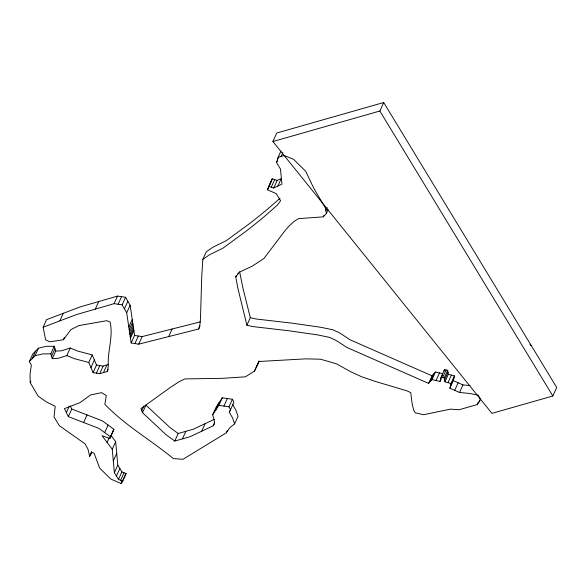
<?xml version="1.0" encoding="UTF-8"?>
<svg xmlns="http://www.w3.org/2000/svg" width="586" height="586" viewBox="0 0 586 586"><rect width="100%" height="100%" fill="white"/><g stroke="black" fill="none" stroke-linecap="round" stroke-linejoin="round"><path stroke-width="0.88" d="M280.049 198.222L267.941 208.821A1039.051 791.276 24.3 0 1 249.599 223.559L226.313 240.648L212.886 247.219L206.25 251.826L202.829 259.393L201.738 276.431L200.493 318.198L199.929 324.622L198.669 328.988L138.684 344.172L131.154 342.978L126.693 312.807L122.159 304.83L114.094 303.658L76.539 314.557L43.137 327.23L45.583 339.814L49.715 341.836L63.383 339.748L70.943 329.596L78.934 325.567L106.769 320.696L110.058 322C113.552 336.54 107.348 351.256 108.278 365.701A28.296 21.55 24.3 0 1 107.992 367.759L107.223 371.524L99.708 373.663L93.086 372.623L88.801 362.492L92.222 354.926L77.901 351.117L70.232 348.018L61.545 350.765L55.677 351.109L52.257 358.683L58.124 358.332L66.819 355.585L70.232 348.018M236.444 275.383L235.762 276.9L237.791 287.938L246.889 325.223L252.478 326.541L289.001 330.782L317.429 334.862L329.581 337.382L334.906 339.887A60.761 46.272 24.3 0 1 338.855 342.202L346.787 347.417L428.593 383.383L432.036 379.589L440.049 381.427L441.053 377.238L444.474 369.663L447.689 370.337L448.349 374.256L444.928 381.823L451.03 383.486L454.45 375.919L448.349 374.256M444.137 371.063L444.474 369.663M111.054 435.552L115.676 441.646L117.786 465.108L121.91 471.891L126.151 473.605L122.73 481.179L118.489 479.465L114.373 472.675L112.256 449.22L101.986 435.662L109.831 438.496L110.461 436.797L98.88 428.403L68.342 416.617L64.438 408.625L79.96 402.655L90.566 394.949L101.561 392.649L106.286 395.587L104.85 404.311C125.067 425.341 150.91 440.145 173.368 458.574L182.964 459.299L226.306 432.849L229.053 428.784A37.248 28.37 24.3 0 1 230.51 427.106L234.627 423.898L232.554 417.935L229.316 412.207L233.858 402.501A4.439 3.384 24.3 0 0 233.689 401.513L232.415 399.256L222.284 397.784L216.08 407.219L212.659 414.793L214.015 419.378A20.254 15.426 24.3 0 1 214.366 421.532L214.256 423.803L213.26 425.78L190.091 436.695L174.76 441.068L166.204 434.819L142.501 412.698L140.962 408.559L170.57 387.28L179.148 381.698L184.81 378.915L222.416 378.329L245.373 376.813L254.47 371.114L259.005 361.496L305.643 358.859L320.527 359.203L336.525 363.84L350.465 371.59L361.657 376.769L375.597 381.515L407.021 390.869L410.735 392.642L411.753 400.736A105.971 80.7 24.3 0 0 412.434 405.08L413.745 410.317L415.188 412.786L423.539 414.705L450.517 409.138L459.16 409.724L477.268 404.552L480.674 399.396L478.139 395.213L470.433 393.587A99.847 76.034 24.3 0 0 466.581 393.155L459.549 392.481L449.902 388.218L451.03 383.486M449.902 388.218L453.322 380.651L454.45 375.919M202.829 259.393L209.466 254.793L222.892 248.222L246.179 231.133A1039.051 791.276 24.3 0 0 264.52 216.395L277.259 205.21L280.599 200.793L276.24 193.614L267.509 189.842L268.784 186.392L273.757 188.003L281.983 184.085L280.452 169.024L276.555 162.608L278.167 157.231L280.899 151.173M113.252 430.922L113.882 429.23L102.294 420.836L71.763 409.043L70.203 405.849M271.135 181.697L271.567 180.547L268.146 188.113M271.779 179.975L272.204 178.825L277.171 180.437L281.287 178.474L277.867 186.04M43.137 327.23L46.55 319.663L79.952 306.983L117.508 296.091L125.58 297.256L130.114 305.24L134.494 334.518L134.575 335.412L131.154 342.978M122.73 481.179L120.95 483.487L110.813 479.048L99.591 468.016L94.126 453.227L91.738 452.26L89.636 456.34L87.988 449.22L85.124 443.895L59.34 425.685L54.022 416.932L55.216 406.318L46.565 402.011L38.178 396.187L30.238 382.709L30.04 375.611A91.079 69.36 24.3 0 1 30.245 372.44L31.38 365.078L29.3 361.65L32.721 354.083L38.442 348.216L46.104 346.333L54.234 346.253L55.677 351.109M29.3 361.65L32.164 358.72L35.578 351.146M32.164 358.72L35.028 355.783L38.442 348.216M30.238 382.709L30.919 381.193M59.838 320.894L63.251 313.32M52.257 358.683L50.814 353.827L54.234 346.253M51.539 356.251L54.952 348.685M63.383 339.748L64.409 337.477M95.313 309.108L98.734 301.541M114.094 303.658L117.508 296.091M66.394 412.617L69.126 406.559M118.13 304.244L121.544 296.67M68.342 416.617L71.763 409.043M90.947 367.561L94.361 359.987M122.159 304.83L125.58 297.256M93.086 372.623L96.507 365.056L92.222 354.926M124.43 308.815L127.851 301.248M96.397 373.143L99.818 365.576M126.693 312.807L130.114 305.24M99.708 373.663L103.129 366.096L108.388 364.595M103.466 372.593L106.886 365.019M83.608 422.513L87.028 414.939M107.223 371.524L108.249 369.253M128.839 327.003L132.26 319.429M129.228 329.559L132.648 321.985M129.594 331.998L133.015 324.424M129.931 334.269L133.352 326.702M130.239 336.342L133.659 328.768M130.51 338.159L133.93 330.592M134.919 343.572L138.34 336.005M138.684 344.172L142.105 336.598L200.324 321.861M89.636 456.34L91.687 451.799M90.691 454.297L91.716 452.026M104.667 432.6L108.088 425.033M107.121 442.445L109.172 437.896M110.461 436.797L113.882 429.23M109.831 438.496L113.567 430.073M112.256 449.22L115.676 441.646M168.68 336.576L172.094 329.01M113.31 460.948L116.731 453.374M141.731 410.625L143.782 406.083M114.373 472.675L117.786 465.108M142.501 412.698L145.921 405.124L169.625 427.245L178.181 433.501L193.505 429.128L214.198 419.378M116.431 476.066L119.852 468.5M118.489 479.465L121.91 471.891M272.9 141.541L276.746 133.029L383.705 102.513L556.7 387.471L552.854 395.99L491.932 413.364L272.9 141.541L379.86 111.025L383.705 102.513M120.613 480.322L124.027 472.748M120.95 483.487L121.976 481.216M121.844 482.337L124.921 475.517M198.669 328.988L200.038 325.963M277.361 159.919L278.724 156.887M276.555 162.608L277.581 160.337M281.163 156.374L282.87 152.587M268.784 186.392L272.204 178.825M267.509 189.842L270.922 182.268M271.267 187.198L274.688 179.631M273.757 188.003L277.171 180.437M237.535 274.57L238.216 273.054M174.76 441.068L178.181 433.501M182.422 438.885L185.843 431.311M246.889 325.223L250.31 317.649L243.007 288.371L239.615 271.794M201.672 431.237L205.093 423.671M215.765 410.068L219.186 402.501M212.659 414.793L218.871 405.351L222.284 397.784M213.26 425.78L214.63 422.755M223.933 406.091L227.346 398.517M229.316 412.207L230.437 410.068A4.439 3.384 24.3 0 0 230.269 409.079L228.994 406.823L232.415 399.256M325.809 210.586L327.178 207.561M235.762 276.9L239.315 272.241L252.398 266.073L263.934 258.507L284.313 231.536L288.891 226.189L294.172 221.362L298.684 218.629L323.289 216.842L323.977 215.326M226.306 432.849L227.331 430.578M254.47 371.114L259.019 361.137M256.734 366.309L259.129 361.005M323.289 216.842L326.365 213.458L328.079 209.671M234.627 423.898L238.041 416.331L235.975 410.368L232.73 404.633M428.593 383.383L432.007 375.816L435.457 372.015L442.672 373.678M430.314 381.486L433.735 373.912M432.036 379.589L435.457 372.015M436.043 380.512L439.463 372.938M440.555 379.332L442.606 374.791M440.049 381.427L441.075 379.157M442.664 377.574L446.085 370M444.928 381.823L444.276 377.904L447.689 370.337M444.598 379.867L448.019 372.293M447.982 382.658L451.396 375.084M450.466 385.852L453.886 378.285M454.721 390.349L458.142 382.783M459.549 392.481L462.962 384.914L470.001 385.581M477.268 404.552L478.293 402.282M478.967 401.974L479.993 399.703M125.258 474.763L126.151 473.605M278.167 157.231L284.166 155.517L293.52 159.297L305.716 171.288L312.88 186.407A321.641 244.941 24.3 0 0 316.77 193.365L325.252 207.715L326.365 213.458M35.028 355.783L42.683 353.9L50.814 353.827M218.871 405.351L228.994 406.823M134.575 335.412L142.105 336.598M96.507 365.056L103.129 366.096M441.053 377.238L444.276 377.904M88.801 362.492L74.481 358.691L66.819 355.585M250.31 317.649L255.892 318.974L292.421 323.208L320.842 327.288L333.002 329.815L338.327 332.321A60.761 46.272 24.3 0 1 342.268 334.628L350.208 339.843L432.007 375.816M453.322 380.651L462.962 384.914M529.986 344.268L531.055 345.63M379.86 111.025L552.854 395.99"/></g></svg>
